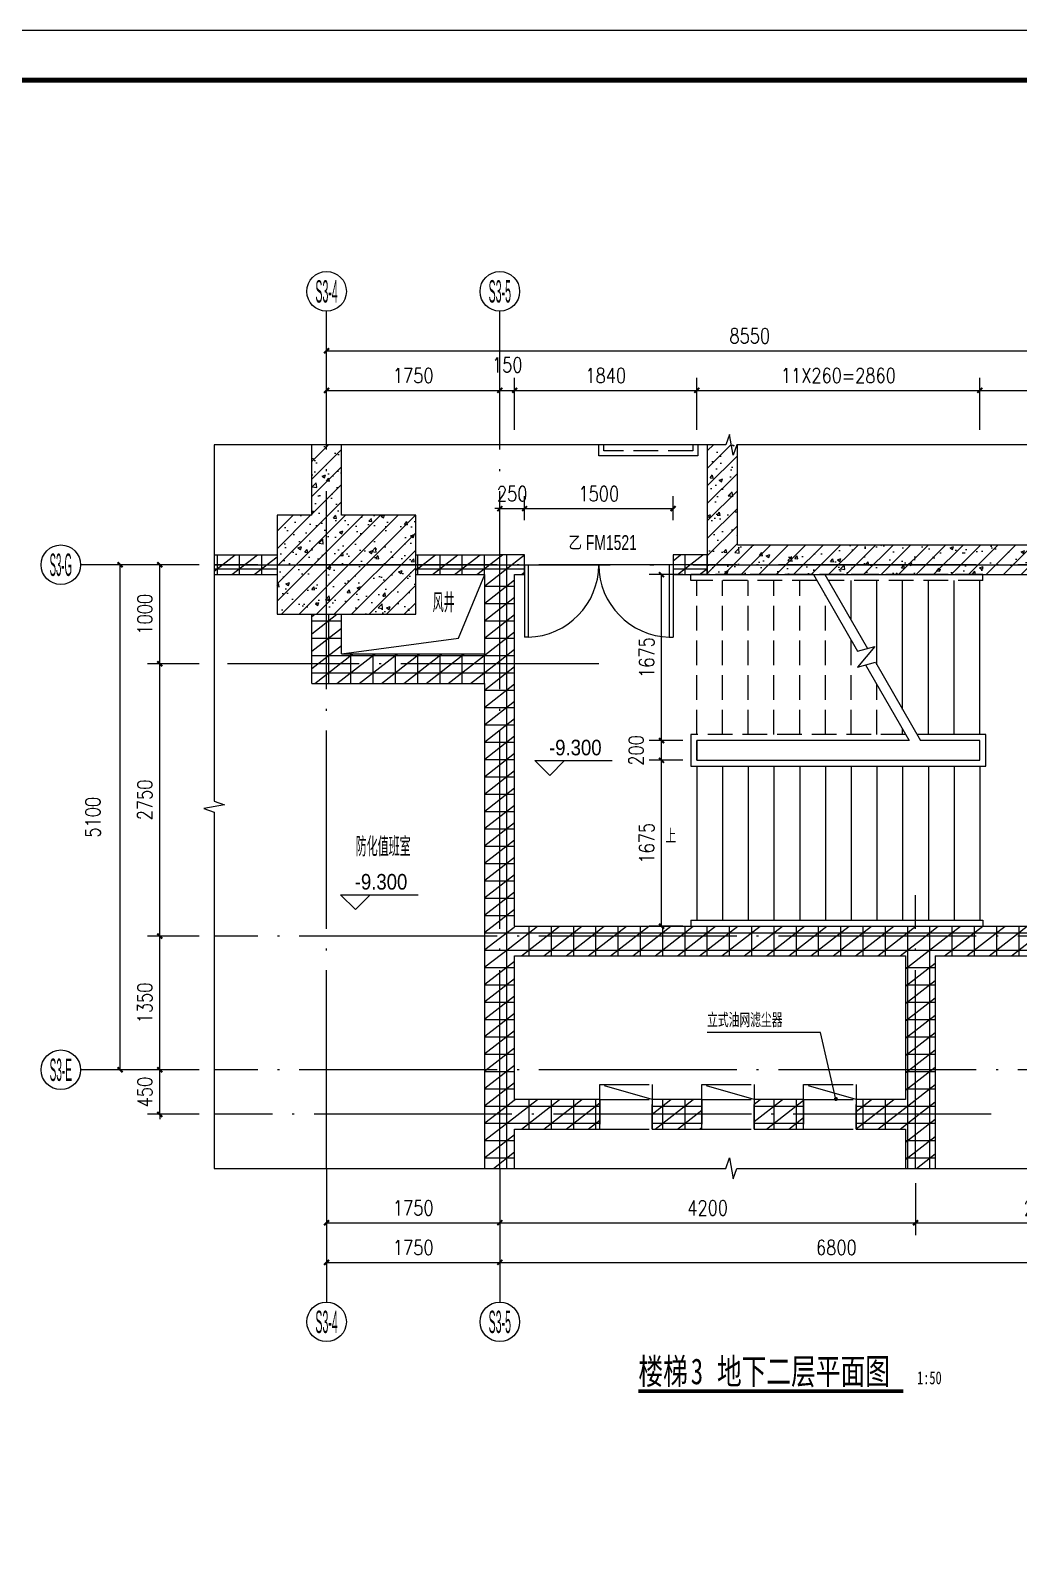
# Model space of a CAD drawing. Extents: x 718358 to 1668613, y -348838 to -159582.
# Drawn here: x 931613 to 941594, y -305044 to -289614 of the extents above; entities that cross this region are included whole.
import ezdxf
from ezdxf.enums import TextEntityAlignment as Align

# ---------------------------------------------------------------- set-up
doc = ezdxf.new("R2010")
doc.units = 0
doc.header["$LTSCALE"] = 1000
for name, pattern in [('DASH', [0.35, 0.25, -0.1]), ('DASHED', [0.75, 0.5, -0.25]), ('DOTE', [2.42, 2, -0.2, 0.02, -0.2])]:
    doc.linetypes.add(name, pattern=pattern)
for name, color, linetype in [('地下室排水', 44, 'Continuous'), ('地下室轴网', 147, 'DOTE'), ('建-图框', 4, 'Continuous'), ('建-墙体', 2, 'Continuous'), ('建-尺寸', 73, 'Continuous'), ('建-引出', 3, 'Continuous'), ('建-影线', 8, 'Continuous'), ('建-房间名', 7, 'Continuous'), ('建-柱子', 6, 'Continuous'), ('建-标高', 3, 'Continuous'), ('建-楼梯', 4, 'Continuous'), ('建-符号', 3, 'Continuous'), ('建-符号说明', 7, 'Continuous'), ('建-轴标', 3, 'Continuous'), ('建-轴网', 14, 'DOTE'), ('建-门窗', 4, 'Continuous'), ('建-门窗-编号', 7, 'Continuous')]:
    doc.layers.add(name, color=color, linetype=linetype)
doc.styles.add('_TCH_AXIS', font='gt宽度调整.shx', dxfattribs={"bigfont": 'gt国标汉字.shx'})
doc.styles.add('_TCH_DIM', font='gt单线西文.shx', dxfattribs={"width": 0.8, "bigfont": 'gt单线中文.shx'})
doc.styles.add('_TCH_WINDOW', font='gt单线西文.shx', dxfattribs={"height": 3.5, "bigfont": 'gt单线中文.shx'})
doc.styles.add('DIM_FONT', font='SIMPLEX.shx', dxfattribs={"width": 0.8, "bigfont": 'GBCBIG.shx'})
doc.styles.add('黑体字', font='simhei.ttf', dxfattribs={"width": 0.7})
doc.dimstyles.new('DIMN50', dxfattribs={"dimscale": 0.5, "dimtxt": 300, "dimasz": 100, "dimexe": 250, "dimexo": 300, "dimgap": 150, "dimtad": 1, "dimdec": 0, "dimzin": 0, "dimdsep": 46, "dimtxsty": 'DIM_FONT', "dimblk": 'ARCHTICK', "dimcen": 0.09, "dimdle": 1, "dimclrt": 7, "dimazin": 2, "dimtfac": 1, "dimtdec": 0, "dimtix": 1, "dimtmove": 2, "dimatfit": 3, "dimldrblk": 'ARCHTICK', "dimfxl": 1, "dimtolj": 1, "dimtzin": 0, "dimarcsym": 0})
pattern_1 = [(45, (0, 0), (-88.388348, 88.388348), []), (50, (0, 0), (358.63009, -31.37607), [37.5, -412.5]), (355, (0, 0), (-69.37567, 376.09607), [30, -330]), (100.4514, (29.9, -2.6), (289.25469, 344.71977), [31.8701, -350.57106]), (46.1842, (0, 100), (533.62052, -82.7595), [56.25, -618.75]), (96.6356, (44.47, 93.1), (467.33135, 487.05894), [47.80514, -525.8565]), (351.1842, (0, 100), (467.33097, 487.0593), [45, -495]), (21, (50, 75), (298.45353, -201.309445), [37.5, -412.5]), (326, (50, 75), (121.65767, 362.57502), [30, -330]), (71.4514, (74.87, 58.22), (420.11131, 161.26525), [31.8701, -350.57106]), (37.5, (0, 0), (6.079928, 166.446927), [0, -326, 0, -335, 0, -331.25]), (7.5, (0, 0), (131.53477, 197.205856), [0, -191, 0, -318.5, 0, -126.25]), (327.5, (-111.5, 0), (266.911218, -11.277436), [0, -125, 0, -390, 0, -517.5]), (317.5, (-161.5, 0), (291.593085, 50.05249), [0, -162.5, 0, -259, 0, -367.5])]
pattern_2 = [(0, (0, 0), (0, 175), []), (37.875, (200, 0), (-84.807639, 109.038328), []), (90, (200, 0), (-225, 1e-14), [])]

# ---------------------------------------------------------------- blocks, each defined once
blk = doc.blocks.new('_ArchTick')
at = {"color": 0, "linetype": 'ByBlock', "const_width": 0.4}
blk.add_lwpolyline([(-0.5, -0.5), (0.5, 0.5)], dxfattribs=at)
blk = doc.blocks.new('*D3614')
at = {"layer": 'Defpoints', "color": 0, "transparency": 16777216}
for p in [(934604, -301104), (936354, -301104), (936354, -302054)]:
    blk.add_point(p, dxfattribs=at)
at = {"layer": '建-尺寸', "color": 0, "lineweight": -2, "transparency": 16777216}
for p, q in [((934604, -301254), (934604, -302179)), ((936354, -301254), (936354, -302179)), ((934603, -302054), (936354, -302054))]:
    blk.add_line(p, q, dxfattribs=at)
at = {"layer": '建-尺寸', "color": 0, "lineweight": -2, "transparency": 16777216, "xscale": 50, "yscale": 50, "zscale": 50, "rotation": 180}
blk.add_blockref('_ArchTick', (934604, -302054), dxfattribs=at)
at = {"layer": '建-尺寸', "color": 0, "lineweight": -2, "transparency": 16777216, "xscale": 50, "yscale": 50, "zscale": 50}
blk.add_blockref('_ArchTick', (936354, -302054), dxfattribs=at)
at = {"layer": '建-尺寸', "color": 7, "transparency": 16777216, "insert": (935479, -301904), "char_height": 150, "attachment_point": 5, "style": 'DIM_FONT'}
blk.add_mtext('\\A1;1750', dxfattribs=at)
blk = doc.blocks.new('*D3615')
at = {"layer": 'Defpoints', "color": 0, "transparency": 16777216}
for p in [(936354, -301104), (943154, -301104), (943154, -302054)]:
    blk.add_point(p, dxfattribs=at)
at = {"layer": '建-尺寸', "color": 0, "lineweight": -2, "transparency": 16777216}
for p, q in [((936354, -301254), (936354, -302179)), ((943154, -301254), (943154, -302179)), ((936353, -302054), (943154, -302054))]:
    blk.add_line(p, q, dxfattribs=at)
at = {"layer": '建-尺寸', "color": 0, "lineweight": -2, "transparency": 16777216, "xscale": 50, "yscale": 50, "zscale": 50, "rotation": 180}
blk.add_blockref('_ArchTick', (936354, -302054), dxfattribs=at)
at = {"layer": '建-尺寸', "color": 0, "lineweight": -2, "transparency": 16777216, "xscale": 50, "yscale": 50, "zscale": 50}
blk.add_blockref('_ArchTick', (943154, -302054), dxfattribs=at)
at = {"layer": '建-尺寸', "color": 7, "transparency": 16777216, "insert": (939754, -301904), "char_height": 150, "attachment_point": 5, "style": 'DIM_FONT'}
blk.add_mtext('\\A1;6800', dxfattribs=at)
blk = doc.blocks.new('*D3616')
at = {"layer": 'Defpoints', "color": 0, "transparency": 16777216}
for p in [(934604, -301104), (936354, -301104), (936354, -301654)]:
    blk.add_point(p, dxfattribs=at)
at = {"layer": '建-尺寸', "color": 0, "lineweight": -2, "transparency": 16777216}
for p, q in [((934604, -301254), (934604, -301779)), ((936354, -301254), (936354, -301779)), ((934603, -301654), (936354, -301654))]:
    blk.add_line(p, q, dxfattribs=at)
at = {"layer": '建-尺寸', "color": 0, "lineweight": -2, "transparency": 16777216, "xscale": 50, "yscale": 50, "zscale": 50, "rotation": 180}
blk.add_blockref('_ArchTick', (934604, -301654), dxfattribs=at)
at = {"layer": '建-尺寸', "color": 0, "lineweight": -2, "transparency": 16777216, "xscale": 50, "yscale": 50, "zscale": 50}
blk.add_blockref('_ArchTick', (936354, -301654), dxfattribs=at)
at = {"layer": '建-尺寸', "color": 7, "transparency": 16777216, "insert": (935479, -301504), "char_height": 150, "attachment_point": 5, "style": 'DIM_FONT'}
blk.add_mtext('\\A1;1750', dxfattribs=at)
blk = doc.blocks.new('*D3617')
at = {"layer": 'Defpoints', "color": 0, "transparency": 16777216}
for p in [(936354, -301104), (940554, -301104), (940554, -301654)]:
    blk.add_point(p, dxfattribs=at)
at = {"layer": '建-尺寸', "color": 0, "lineweight": -2, "transparency": 16777216}
for p, q in [((936354, -301254), (936354, -301779)), ((940554, -301254), (940554, -301779)), ((936353, -301654), (940554, -301654))]:
    blk.add_line(p, q, dxfattribs=at)
at = {"layer": '建-尺寸', "color": 0, "lineweight": -2, "transparency": 16777216, "xscale": 50, "yscale": 50, "zscale": 50, "rotation": 180}
blk.add_blockref('_ArchTick', (936354, -301654), dxfattribs=at)
at = {"layer": '建-尺寸', "color": 0, "lineweight": -2, "transparency": 16777216, "xscale": 50, "yscale": 50, "zscale": 50}
blk.add_blockref('_ArchTick', (940554, -301654), dxfattribs=at)
at = {"layer": '建-尺寸', "color": 7, "transparency": 16777216, "insert": (938454, -301504), "char_height": 150, "attachment_point": 5, "style": 'DIM_FONT'}
blk.add_mtext('\\A1;4200', dxfattribs=at)
blk = doc.blocks.new('*D3618')
at = {"layer": 'Defpoints', "color": 0, "transparency": 16777216}
for p in [(940554, -301104), (943154, -301104), (943154, -301654)]:
    blk.add_point(p, dxfattribs=at)
at = {"layer": '建-尺寸', "color": 0, "lineweight": -2, "transparency": 16777216}
for p, q in [((940554, -301254), (940554, -301779)), ((943154, -301254), (943154, -301779)), ((940553, -301654), (943154, -301654))]:
    blk.add_line(p, q, dxfattribs=at)
at = {"layer": '建-尺寸', "color": 0, "lineweight": -2, "transparency": 16777216, "xscale": 50, "yscale": 50, "zscale": 50, "rotation": 180}
blk.add_blockref('_ArchTick', (940554, -301654), dxfattribs=at)
at = {"layer": '建-尺寸', "color": 0, "lineweight": -2, "transparency": 16777216, "xscale": 50, "yscale": 50, "zscale": 50}
blk.add_blockref('_ArchTick', (943154, -301654), dxfattribs=at)
at = {"layer": '建-尺寸', "color": 7, "transparency": 16777216, "insert": (941854, -301504), "char_height": 150, "attachment_point": 5, "style": 'DIM_FONT'}
blk.add_mtext('\\A1;2600', dxfattribs=at)
blk = doc.blocks.new('*D3619')
at = {"layer": 'Defpoints', "color": 0, "transparency": 16777216}
for p in [(932518, -295009), (933468, -295009), (933468, -300109)]:
    blk.add_point(p, dxfattribs=at)
at = {"layer": '建-尺寸', "color": 0, "lineweight": -2, "transparency": 16777216}
for p, q in [((933318, -295009), (932393, -295009)), ((932518, -300109), (932518, -295008)), ((933318, -300109), (932393, -300109))]:
    blk.add_line(p, q, dxfattribs=at)
at = {"layer": '建-尺寸', "color": 0, "lineweight": -2, "transparency": 16777216, "xscale": 50, "yscale": 50, "zscale": 50}
for p, rotation in [((932518, -295009), 90), ((932518, -300109), 270)]:
    blk.add_blockref('_ArchTick', p, dxfattribs=dict(at, rotation=rotation))
at = {"layer": '建-尺寸', "color": 7, "transparency": 16777216, "insert": (932243, -297559), "char_height": 150, "attachment_point": 5, "rotation": 90, "style": 'DIM_FONT'}
blk.add_mtext('\\A1;5100', dxfattribs=at)
blk = doc.blocks.new('*D3620')
at = {"layer": 'Defpoints', "color": 0, "transparency": 16777216}
for p in [(932918, -295009), (933468, -295009), (933468, -296009)]:
    blk.add_point(p, dxfattribs=at)
at = {"layer": '建-尺寸', "color": 0, "lineweight": -2, "transparency": 16777216}
for p, q in [((933318, -295009), (932793, -295009)), ((932918, -296009), (932918, -295008)), ((933318, -296009), (932793, -296009))]:
    blk.add_line(p, q, dxfattribs=at)
at = {"layer": '建-尺寸', "color": 0, "lineweight": -2, "transparency": 16777216, "xscale": 50, "yscale": 50, "zscale": 50}
for p, rotation in [((932918, -295009), 90), ((932918, -296009), 270)]:
    blk.add_blockref('_ArchTick', p, dxfattribs=dict(at, rotation=rotation))
at = {"layer": '建-尺寸', "color": 7, "transparency": 16777216, "insert": (932768, -295509), "char_height": 150, "attachment_point": 5, "rotation": 90, "style": 'DIM_FONT'}
blk.add_mtext('\\A1;1000', dxfattribs=at)
blk = doc.blocks.new('*D3621')
at = {"layer": 'Defpoints', "color": 0, "transparency": 16777216}
for p in [(932918, -296009), (933468, -296009), (933468, -298759)]:
    blk.add_point(p, dxfattribs=at)
at = {"layer": '建-尺寸', "color": 0, "lineweight": -2, "transparency": 16777216}
for p, q in [((933318, -296009), (932793, -296009)), ((932918, -298759), (932918, -296008)), ((933318, -298759), (932793, -298759))]:
    blk.add_line(p, q, dxfattribs=at)
at = {"layer": '建-尺寸', "color": 0, "lineweight": -2, "transparency": 16777216, "xscale": 50, "yscale": 50, "zscale": 50}
for p, rotation in [((932918, -296009), 90), ((932918, -298759), 270)]:
    blk.add_blockref('_ArchTick', p, dxfattribs=dict(at, rotation=rotation))
at = {"layer": '建-尺寸', "color": 7, "transparency": 16777216, "insert": (932768, -297384), "char_height": 150, "attachment_point": 5, "rotation": 90, "style": 'DIM_FONT'}
blk.add_mtext('\\A1;2750', dxfattribs=at)
blk = doc.blocks.new('*D3622')
at = {"layer": 'Defpoints', "color": 0, "transparency": 16777216}
for p in [(932918, -298759), (933468, -298759), (933468, -300109)]:
    blk.add_point(p, dxfattribs=at)
at = {"layer": '建-尺寸', "color": 0, "lineweight": -2, "transparency": 16777216}
for p, q in [((933318, -298759), (932793, -298759)), ((932918, -300109), (932918, -298758)), ((933318, -300109), (932793, -300109))]:
    blk.add_line(p, q, dxfattribs=at)
at = {"layer": '建-尺寸', "color": 0, "lineweight": -2, "transparency": 16777216, "xscale": 50, "yscale": 50, "zscale": 50}
for p, rotation in [((932918, -298759), 90), ((932918, -300109), 270)]:
    blk.add_blockref('_ArchTick', p, dxfattribs=dict(at, rotation=rotation))
at = {"layer": '建-尺寸', "color": 7, "transparency": 16777216, "insert": (932768, -299434), "char_height": 150, "attachment_point": 5, "rotation": 90, "style": 'DIM_FONT'}
blk.add_mtext('\\A1;1350', dxfattribs=at)
blk = doc.blocks.new('*D3623')
at = {"layer": 'Defpoints', "color": 0, "transparency": 16777216}
for p in [(932918, -300109), (933468, -300109), (933468, -300559)]:
    blk.add_point(p, dxfattribs=at)
at = {"layer": '建-尺寸', "color": 0, "lineweight": -2, "transparency": 16777216}
for p, q in [((932918, -300109), (932918, -300059)), ((933318, -300109), (932793, -300109)), ((932918, -300559), (932918, -300109)), ((933318, -300559), (932793, -300559)), ((932918, -300559), (932918, -300609))]:
    blk.add_line(p, q, dxfattribs=at)
at = {"layer": '建-尺寸', "color": 0, "lineweight": -2, "transparency": 16777216, "xscale": 50, "yscale": 50, "zscale": 50}
for p, rotation in [((932918, -300109), 270), ((932918, -300559), 90)]:
    blk.add_blockref('_ArchTick', p, dxfattribs=dict(at, rotation=rotation))
at = {"layer": '建-尺寸', "color": 7, "transparency": 16777216, "insert": (932768, -300334), "char_height": 150, "attachment_point": 5, "rotation": 90, "style": 'DIM_FONT'}
blk.add_mtext('\\A1;450', dxfattribs=at)
blk = doc.blocks.new('*D3624')
at = {"layer": 'Defpoints', "color": 0, "transparency": 16777216}
for p in [(943154, -292848), (934604, -293798), (943154, -293798)]:
    blk.add_point(p, dxfattribs=at)
at = {"layer": '建-尺寸', "color": 0, "lineweight": -2, "transparency": 16777216}
for p, q in [((934603, -292848), (943154, -292848)), ((934604, -293648), (934604, -292723)), ((943154, -293648), (943154, -292723))]:
    blk.add_line(p, q, dxfattribs=at)
at = {"layer": '建-尺寸', "color": 0, "lineweight": -2, "transparency": 16777216, "xscale": 50, "yscale": 50, "zscale": 50, "rotation": 180}
blk.add_blockref('_ArchTick', (934604, -292848), dxfattribs=at)
at = {"layer": '建-尺寸', "color": 0, "lineweight": -2, "transparency": 16777216, "xscale": 50, "yscale": 50, "zscale": 50}
blk.add_blockref('_ArchTick', (943154, -292848), dxfattribs=at)
at = {"layer": '建-尺寸', "color": 7, "transparency": 16777216, "insert": (938879, -292698), "char_height": 150, "attachment_point": 5, "style": 'DIM_FONT'}
blk.add_mtext('\\A1;8550', dxfattribs=at)
blk = doc.blocks.new('*D3625')
at = {"layer": 'Defpoints', "color": 0, "transparency": 16777216}
for p in [(936354, -293248), (934604, -293798), (936354, -293798)]:
    blk.add_point(p, dxfattribs=at)
at = {"layer": '建-尺寸', "color": 0, "lineweight": -2, "transparency": 16777216}
for p, q in [((934604, -293648), (934604, -293123)), ((936354, -293648), (936354, -293123)), ((934603, -293248), (936354, -293248))]:
    blk.add_line(p, q, dxfattribs=at)
at = {"layer": '建-尺寸', "color": 0, "lineweight": -2, "transparency": 16777216, "xscale": 50, "yscale": 50, "zscale": 50, "rotation": 180}
blk.add_blockref('_ArchTick', (934604, -293248), dxfattribs=at)
at = {"layer": '建-尺寸', "color": 0, "lineweight": -2, "transparency": 16777216, "xscale": 50, "yscale": 50, "zscale": 50}
blk.add_blockref('_ArchTick', (936354, -293248), dxfattribs=at)
at = {"layer": '建-尺寸', "color": 7, "transparency": 16777216, "insert": (935479, -293098), "char_height": 150, "attachment_point": 5, "style": 'DIM_FONT'}
blk.add_mtext('\\A1;1750', dxfattribs=at)
blk = doc.blocks.new('*D3626')
at = {"layer": 'Defpoints', "color": 0, "transparency": 16777216}
for p in [(936504, -293248), (936354, -293798), (936504, -293798)]:
    blk.add_point(p, dxfattribs=at)
at = {"layer": '建-尺寸', "color": 0, "lineweight": -2, "transparency": 16777216}
for p, q in [((936354, -293648), (936354, -293123)), ((936504, -293648), (936504, -293123)), ((936353, -293248), (936504, -293248))]:
    blk.add_line(p, q, dxfattribs=at)
at = {"layer": '建-尺寸', "color": 0, "lineweight": -2, "transparency": 16777216, "xscale": 50, "yscale": 50, "zscale": 50, "rotation": 180}
blk.add_blockref('_ArchTick', (936354, -293248), dxfattribs=at)
at = {"layer": '建-尺寸', "color": 0, "lineweight": -2, "transparency": 16777216, "xscale": 50, "yscale": 50, "zscale": 50}
blk.add_blockref('_ArchTick', (936504, -293248), dxfattribs=at)
at = {"layer": '建-尺寸', "color": 7, "transparency": 16777216, "insert": (936429, -292991), "char_height": 150, "attachment_point": 5, "style": 'DIM_FONT'}
blk.add_mtext('\\A1;150', dxfattribs=at)
blk = doc.blocks.new('*D3627')
at = {"layer": 'Defpoints', "color": 0, "transparency": 16777216}
for p in [(938344, -293248), (936504, -293798), (938344, -293798)]:
    blk.add_point(p, dxfattribs=at)
at = {"layer": '建-尺寸', "color": 0, "lineweight": -2, "transparency": 16777216}
for p, q in [((936504, -293648), (936504, -293123)), ((938344, -293648), (938344, -293123)), ((936503, -293248), (938344, -293248))]:
    blk.add_line(p, q, dxfattribs=at)
at = {"layer": '建-尺寸', "color": 0, "lineweight": -2, "transparency": 16777216, "xscale": 50, "yscale": 50, "zscale": 50, "rotation": 180}
blk.add_blockref('_ArchTick', (936504, -293248), dxfattribs=at)
at = {"layer": '建-尺寸', "color": 0, "lineweight": -2, "transparency": 16777216, "xscale": 50, "yscale": 50, "zscale": 50}
blk.add_blockref('_ArchTick', (938344, -293248), dxfattribs=at)
at = {"layer": '建-尺寸', "color": 7, "transparency": 16777216, "insert": (937424, -293098), "char_height": 150, "attachment_point": 5, "style": 'DIM_FONT'}
blk.add_mtext('\\A1;1840', dxfattribs=at)
blk = doc.blocks.new('*D3628')
at = {"layer": 'Defpoints', "color": 0, "transparency": 16777216}
for p in [(941204, -293248), (938344, -293798), (941204, -293798)]:
    blk.add_point(p, dxfattribs=at)
at = {"layer": '建-尺寸', "color": 0, "lineweight": -2, "transparency": 16777216}
for p, q in [((938344, -293648), (938344, -293123)), ((941204, -293648), (941204, -293123)), ((938343, -293248), (941204, -293248))]:
    blk.add_line(p, q, dxfattribs=at)
at = {"layer": '建-尺寸', "color": 0, "lineweight": -2, "transparency": 16777216, "xscale": 50, "yscale": 50, "zscale": 50, "rotation": 180}
blk.add_blockref('_ArchTick', (938344, -293248), dxfattribs=at)
at = {"layer": '建-尺寸', "color": 0, "lineweight": -2, "transparency": 16777216, "xscale": 50, "yscale": 50, "zscale": 50}
blk.add_blockref('_ArchTick', (941204, -293248), dxfattribs=at)
at = {"layer": '建-尺寸', "color": 7, "transparency": 16777216, "insert": (939774, -293098), "char_height": 150, "attachment_point": 5, "style": 'DIM_FONT'}
blk.add_mtext('\\A1;11X260=2860', dxfattribs=at)
blk = doc.blocks.new('*D3629')
at = {"layer": 'Defpoints', "color": 0, "transparency": 16777216}
for p in [(942904, -293248), (941204, -293798), (942904, -293798)]:
    blk.add_point(p, dxfattribs=at)
at = {"layer": '建-尺寸', "color": 0, "lineweight": -2, "transparency": 16777216}
for p, q in [((941204, -293648), (941204, -293123)), ((942904, -293648), (942904, -293123)), ((941203, -293248), (942904, -293248))]:
    blk.add_line(p, q, dxfattribs=at)
at = {"layer": '建-尺寸', "color": 0, "lineweight": -2, "transparency": 16777216, "xscale": 50, "yscale": 50, "zscale": 50, "rotation": 180}
blk.add_blockref('_ArchTick', (941204, -293248), dxfattribs=at)
at = {"layer": '建-尺寸', "color": 0, "lineweight": -2, "transparency": 16777216, "xscale": 50, "yscale": 50, "zscale": 50}
blk.add_blockref('_ArchTick', (942904, -293248), dxfattribs=at)
at = {"layer": '建-尺寸', "color": 7, "transparency": 16777216, "insert": (942054, -293098), "char_height": 150, "attachment_point": 5, "style": 'DIM_FONT'}
blk.add_mtext('\\A1;1700', dxfattribs=at)
blk = doc.blocks.new('*D3631')
at = {"layer": 'Defpoints', "color": 0, "transparency": 16777216}
for p in [(936604, -294442), (936354, -294709), (936604, -294709)]:
    blk.add_point(p, dxfattribs=at)
at = {"layer": '建-尺寸', "color": 0, "lineweight": -2, "transparency": 16777216}
for p, q in [((936354, -294559), (936354, -294317)), ((936604, -294559), (936604, -294317)), ((936354, -294442), (936304, -294442)), ((936354, -294442), (936604, -294442)), ((936604, -294442), (936654, -294442))]:
    blk.add_line(p, q, dxfattribs=at)
at = {"layer": '建-尺寸', "color": 0, "lineweight": -2, "transparency": 16777216, "xscale": 50, "yscale": 50, "zscale": 50}
for p, rotation in [((936354, -294442), 0.0003904506998519963), ((936604, -294442), 180.0003904506998)]:
    blk.add_blockref('_ArchTick', p, dxfattribs=dict(at, rotation=rotation))
at = {"layer": '建-尺寸', "color": 7, "transparency": 16777216, "insert": (936479, -294292), "char_height": 150, "attachment_point": 5, "rotation": 0.0004, "style": 'DIM_FONT'}
blk.add_mtext('\\A1;250', dxfattribs=at)
blk = doc.blocks.new('*D3632')
at = {"layer": 'Defpoints', "color": 0, "transparency": 16777216}
for p in [(938104, -294442), (936604, -294709), (938104, -294709)]:
    blk.add_point(p, dxfattribs=at)
at = {"layer": '建-尺寸', "color": 0, "lineweight": -2, "transparency": 16777216}
for p, q in [((936604, -294559), (936604, -294317)), ((938104, -294559), (938104, -294317)), ((936603, -294442), (938104, -294442))]:
    blk.add_line(p, q, dxfattribs=at)
at = {"layer": '建-尺寸', "color": 0, "lineweight": -2, "transparency": 16777216, "xscale": 50, "yscale": 50, "zscale": 50}
for p, rotation in [((936604, -294442), 180.0003904506993), ((938104, -294442), 0.00039045069924431)]:
    blk.add_blockref('_ArchTick', p, dxfattribs=dict(at, rotation=rotation))
at = {"layer": '建-尺寸', "color": 7, "transparency": 16777216, "insert": (937354, -294292), "char_height": 150, "attachment_point": 5, "rotation": 0.0004, "style": 'DIM_FONT'}
blk.add_mtext('\\A1;1500', dxfattribs=at)
blk = doc.blocks.new('*D3633')
at = {"layer": 'Defpoints', "color": 0, "transparency": 16777216}
for p in [(937988, -296984), (938354, -296984), (938354, -298659)]:
    blk.add_point(p, dxfattribs=at)
at = {"layer": '建-尺寸', "color": 0, "lineweight": -2, "transparency": 16777216}
for p, q in [((938204, -296984), (937863, -296984)), ((937988, -298659), (937988, -296983)), ((938204, -298659), (937863, -298659))]:
    blk.add_line(p, q, dxfattribs=at)
at = {"layer": '建-尺寸', "color": 0, "lineweight": -2, "transparency": 16777216, "xscale": 50, "yscale": 50, "zscale": 50}
for p, rotation in [((937988, -296984), 90), ((937988, -298659), 270)]:
    blk.add_blockref('_ArchTick', p, dxfattribs=dict(at, rotation=rotation))
at = {"layer": '建-尺寸', "color": 7, "transparency": 16777216, "insert": (937838, -297821), "char_height": 150, "attachment_point": 5, "rotation": 90, "style": 'DIM_FONT'}
blk.add_mtext('\\A1;1675', dxfattribs=at)
blk = doc.blocks.new('*D3634')
at = {"layer": 'Defpoints', "color": 0, "transparency": 16777216}
for p in [(937988, -296784), (938354, -296784), (938354, -296984)]:
    blk.add_point(p, dxfattribs=at)
at = {"layer": '建-尺寸', "color": 0, "lineweight": -2, "transparency": 16777216}
for p, q in [((938204, -296784), (937863, -296784)), ((937988, -296984), (937988, -296783)), ((938204, -296984), (937863, -296984))]:
    blk.add_line(p, q, dxfattribs=at)
at = {"layer": '建-尺寸', "color": 0, "lineweight": -2, "transparency": 16777216, "xscale": 50, "yscale": 50, "zscale": 50}
for p, rotation in [((937988, -296784), 90), ((937988, -296984), 270)]:
    blk.add_blockref('_ArchTick', p, dxfattribs=dict(at, rotation=rotation))
at = {"layer": '建-尺寸', "color": 7, "transparency": 16777216, "insert": (937731, -296884), "char_height": 150, "attachment_point": 5, "rotation": 90, "style": 'DIM_FONT'}
blk.add_mtext('\\A1;200', dxfattribs=at)
blk = doc.blocks.new('*D3635')
at = {"layer": 'Defpoints', "color": 0, "transparency": 16777216}
for p in [(937988, -295109), (938354, -295109), (938354, -296784)]:
    blk.add_point(p, dxfattribs=at)
at = {"layer": '建-尺寸', "color": 0, "lineweight": -2, "transparency": 16777216}
for p, q in [((938204, -295109), (937863, -295109)), ((937988, -296784), (937988, -295108)), ((938204, -296784), (937863, -296784))]:
    blk.add_line(p, q, dxfattribs=at)
at = {"layer": '建-尺寸', "color": 0, "lineweight": -2, "transparency": 16777216, "xscale": 50, "yscale": 50, "zscale": 50}
for p, rotation in [((937988, -295109), 90), ((937988, -296784), 270)]:
    blk.add_blockref('_ArchTick', p, dxfattribs=dict(at, rotation=rotation))
at = {"layer": '建-尺寸', "color": 7, "transparency": 16777216, "insert": (937838, -295946), "char_height": 150, "attachment_point": 5, "rotation": 90, "style": 'DIM_FONT'}
blk.add_mtext('\\A1;1675', dxfattribs=at)

msp = doc.modelspace()

# ---------------------------------------------------------------- hatches: boundary and pattern name
at = {"layer": '建-影线'}
h = msp.add_hatch(dxfattribs=at)
h.set_pattern_fill('钢筋混凝土', color=256, scale=50, style=0)
h.set_pattern_definition(pattern_1)
h.paths.add_polyline_path([(934453.8, -294508.9), (934753.8, -294508.9), (934753.8, -293798.1), (934453.8, -293798.1)])
h = msp.add_hatch(dxfattribs=at)
h.set_pattern_fill('钢筋混凝土', color=256, scale=50, style=0)
h.set_pattern_definition(pattern_1)
h.paths.add_polyline_path([(938453.8, -293798.1), (938453.8, -295108.9), (938753.8, -294808.9), (938753.8, -293798.1)])
h = msp.add_hatch(dxfattribs=at)
h.set_pattern_fill('钢筋混凝土', color=256, scale=50, style=0)
h.set_pattern_definition(pattern_1)
h.paths.add_polyline_path([(934103.8, -295508.9), (935503.8, -295508.9), (935503.8, -294508.9), (934103.8, -294508.9)])
h = msp.add_hatch(dxfattribs=at)
h.set_pattern_fill('钢筋混凝土', color=256, scale=50, style=0)
h.set_pattern_definition(pattern_1)
h.paths.add_polyline_path([(942853.8, -295108.9), (942853.8, -294808.9), (938753.8, -294808.9), (938453.8, -295108.9)])
h = msp.add_hatch(dxfattribs=at)
h.set_pattern_fill('空心砖', color=256, scale=50, style=0)
h.set_pattern_definition(pattern_2)
h.paths.add_polyline_path([(933468.5, -295108.9), (934103.8, -295108.9), (934103.8, -294908.9), (933468.5, -294908.9)])
h = msp.add_hatch(dxfattribs=at)
h.set_pattern_fill('空心砖', color=256, scale=50, style=0)
h.set_pattern_definition(pattern_2)
h.paths.add_polyline_path([(935503.8, -294908.9), (935503.8, -295108.9), (936203.8, -295108.9), (936353.8, -295042.2), (936353.8, -294908.9)])
h = msp.add_hatch(dxfattribs=at)
h.set_pattern_fill('空心砖', color=256, scale=50, style=0)
h.set_pattern_definition(pattern_2)
h.paths.add_polyline_path([(936503.8, -295108.9), (936603.8, -295108.9), (936603.8, -294908.9), (936353.8, -294908.9), (936353.8, -295042.2)])
h = msp.add_hatch(dxfattribs=at)
h.set_pattern_fill('空心砖', color=256, scale=50, style=0)
h.set_pattern_definition(pattern_2)
h.paths.add_polyline_path([(938453.8, -294908.9), (938103.8, -294908.9), (938103.8, -295108.9), (938453.8, -295108.9)])
h = msp.add_hatch(dxfattribs=at)
h.set_pattern_fill('空心砖', color=256, scale=50, style=0)
h.set_pattern_definition(pattern_2)
h.paths.add_polyline_path([(936303.8, -296042.2), (936503.8, -296008.9), (936503.8, -295108.9), (936353.8, -295042.2), (936203.8, -295108.9), (936203.8, -295908.9)])
h = msp.add_hatch(dxfattribs=at)
h.set_pattern_fill('空心砖', color=256, scale=50, style=0)
h.set_pattern_definition(pattern_2)
h.paths.add_polyline_path([(934753.8, -295508.9), (934453.8, -295508.9), (934453.8, -296208.9), (934753.8, -295908.9)])
h = msp.add_hatch(dxfattribs=at)
h.set_pattern_fill('空心砖', color=256, scale=50, style=0)
h.set_pattern_definition(pattern_2)
h.paths.add_polyline_path([(934753.8, -295908.9), (934453.8, -296208.9), (936203.8, -296208.9), (936303.8, -296042.2), (936203.8, -295908.9)])
h = msp.add_hatch(dxfattribs=at)
h.set_pattern_fill('空心砖', color=256, scale=50, style=0)
h.set_pattern_definition(pattern_2)
h.paths.add_polyline_path([(936403.8, -298792.2), (936503.8, -298658.9), (936503.8, -296008.9), (936303.8, -296042.2), (936203.8, -296208.9), (936203.8, -298758.9)])
h = msp.add_hatch(dxfattribs=at)
h.set_pattern_fill('空心砖', color=256, scale=50, style=0)
h.set_pattern_definition(pattern_2)
h.paths.add_polyline_path([(936403.8, -298792.2), (936503.8, -298958.9), (940453.8, -298958.9), (940603.8, -298858.9), (940603.8, -298658.9), (936503.8, -298658.9)])
h = msp.add_hatch(dxfattribs=at)
h.set_pattern_fill('空心砖', color=256, scale=50, style=0)
h.set_pattern_definition(pattern_2)
h.paths.add_polyline_path([(940603.8, -298858.9), (940753.8, -298958.9), (942703.8, -298958.9), (942820.4, -298858.9), (942853.8, -298658.9), (940603.8, -298658.9)])
h = msp.add_hatch(dxfattribs=at)
h.set_pattern_fill('空心砖', color=256, scale=50, style=0)
h.set_pattern_definition(pattern_2)
h.paths.add_polyline_path([(936403.8, -300558.9), (936503.8, -300408.9), (936503.8, -298958.9), (936403.8, -298792.2), (936203.8, -298758.9), (936203.8, -300558.9)])
h = msp.add_hatch(dxfattribs=at)
h.set_pattern_fill('空心砖', color=256, scale=50, style=0)
h.set_pattern_definition(pattern_2)
h.paths.add_polyline_path([(940603.8, -298858.9), (940453.8, -298958.9), (940453.8, -300408.9), (940553.8, -300558.9), (940753.8, -300558.9), (940753.8, -298958.9)])
h = msp.add_hatch(dxfattribs=at)
h.set_pattern_fill('空心砖', color=256, scale=50, style=0)
h.set_pattern_definition(pattern_2)
h.paths.add_polyline_path([(936503.8, -300708.9), (937363.8, -300708.9), (937363.8, -300408.9), (936503.8, -300408.9), (936403.8, -300558.9)])
h = msp.add_hatch(dxfattribs=at)
h.set_pattern_fill('空心砖', color=256, scale=50, style=0)
h.set_pattern_definition(pattern_2)
h.paths.add_polyline_path([(937893.8, -300708.9), (938393.8, -300708.9), (938393.8, -300408.9), (937893.8, -300408.9)])
h = msp.add_hatch(dxfattribs=at)
h.set_pattern_fill('空心砖', color=256, scale=50, style=0)
h.set_pattern_definition(pattern_2)
h.paths.add_polyline_path([(938923.8, -300708.9), (939423.8, -300708.9), (939423.8, -300408.9), (938923.8, -300408.9)])
h = msp.add_hatch(dxfattribs=at)
h.set_pattern_fill('空心砖', color=256, scale=50, style=0)
h.set_pattern_definition(pattern_2)
h.paths.add_polyline_path([(940453.8, -300408.9), (939953.8, -300408.9), (939953.8, -300708.9), (940453.8, -300708.9), (940553.8, -300558.9)])
h = msp.add_hatch(dxfattribs=at)
h.set_pattern_fill('空心砖', color=256, scale=50, style=0)
h.set_pattern_definition(pattern_2)
h.paths.add_polyline_path([(936503.8, -301104.4), (936503.8, -300708.9), (936403.8, -300558.9), (936203.8, -300558.9), (936203.8, -301104.4)])
h = msp.add_hatch(dxfattribs=at)
h.set_pattern_fill('空心砖', color=256, scale=50, style=0)
h.set_pattern_definition(pattern_2)
h.paths.add_polyline_path([(940753.8, -301104.4), (940753.8, -300558.9), (940553.8, -300558.9), (940453.8, -300708.9), (940453.8, -301104.4)])

# ---------------------------------------------------------------- linework, layer by layer
at = {"layer": '地下室排水'}
msp.add_lwpolyline([(938353.8, -293798.1), (938353.8, -293908.9), (937353.8, -293908.9), (937353.8, -293798.1)], dxfattribs=at)
at = {"layer": '地下室排水', "linetype": 'DASH'}
msp.add_lwpolyline([(938303.8, -293798.1), (938303.8, -293858.9), (937403.8, -293858.9), (937403.8, -293798.1)], dxfattribs=at)
at = {"layer": '地下室轴网', "ltscale": 2}
msp.add_lwpolyline([(933468.5, -295008.9), (943588.1, -295008.9)], dxfattribs=at)
at = {"layer": '建-图框'}
msp.add_lwpolyline([(918326.8, -319314.4), (970876.8, -319314.4), (970876.8, -289614.4), (918326.8, -289614.4)], close=True, dxfattribs=at)
at = {"layer": '建-图框', "const_width": 50}
msp.add_lwpolyline([(919576.8, -318814.4), (970376.8, -318814.4), (970376.8, -290114.4), (919576.8, -290114.4)], close=True, dxfattribs=at)
at = {"layer": '建-墙体'}
for p, q in [((934453.8, -294508.9), (934453.8, -293798.1)), ((934753.8, -294508.9), (934753.8, -293798.1)), ((938453.8, -295108.9), (938453.8, -293798.1)), ((938753.8, -294808.9), (938753.8, -293798.1)), ((938753.8, -294808.9), (942853.8, -294808.9)), ((933468.5, -294908.9), (934103.8, -294908.9)), ((935503.8, -294908.9), (936353.8, -294908.9)), ((936603.8, -294908.9), (936353.8, -294908.9)), ((936603.8, -295108.9), (936603.8, -294908.9)), ((938453.8, -294908.9), (938103.8, -294908.9)), ((938103.8, -294908.9), (938103.8, -295108.9)), ((933468.5, -295108.9), (934103.8, -295108.9)), ((935503.8, -295108.9), (936203.8, -295108.9)), ((936203.8, -295908.9), (936203.8, -295108.9)), ((936503.8, -295108.9), (936603.8, -295108.9)), ((936503.8, -296008.9), (936503.8, -295108.9)), ((938103.8, -295108.9), (938453.8, -295108.9)), ((938453.8, -295108.9), (942853.8, -295108.9)), ((934453.8, -296208.9), (934453.8, -295508.9)), ((934753.8, -295908.9), (934753.8, -295508.9)), ((934753.8, -295908.9), (936203.8, -295908.9)), ((936503.8, -298658.9), (936503.8, -296008.9)), ((934453.8, -296208.9), (936203.8, -296208.9)), ((936203.8, -298758.9), (936203.8, -296208.9)), ((936503.8, -298658.9), (940603.8, -298658.9)), ((940603.8, -298658.9), (942853.8, -298658.9)), ((936203.8, -300558.9), (936203.8, -298758.9)), ((936503.8, -298958.9), (940453.8, -298958.9)), ((936503.8, -300408.9), (936503.8, -298958.9)), ((940453.8, -298958.9), (940453.8, -300408.9)), ((940753.8, -298958.9), (942703.8, -298958.9)), ((940753.8, -298958.9), (940753.8, -300558.9)), ((937363.8, -300408.9), (936503.8, -300408.9)), ((937363.8, -300708.9), (937363.8, -300408.9)), ((938393.8, -300408.9), (937893.8, -300408.9)), ((937893.8, -300408.9), (937893.8, -300708.9)), ((938393.8, -300708.9), (938393.8, -300408.9)), ((939423.8, -300408.9), (938923.8, -300408.9)), ((938923.8, -300408.9), (938923.8, -300708.9)), ((939423.8, -300708.9), (939423.8, -300408.9)), ((940453.8, -300408.9), (939953.8, -300408.9)), ((939953.8, -300408.9), (939953.8, -300708.9)), ((936203.8, -301104.4), (936203.8, -300558.9)), ((940753.8, -300558.9), (940753.8, -301104.4)), ((936503.8, -301104.4), (936503.8, -300708.9)), ((936503.8, -300708.9), (937363.8, -300708.9)), ((937893.8, -300708.9), (938393.8, -300708.9)), ((938923.8, -300708.9), (939423.8, -300708.9)), ((939953.8, -300708.9), (940453.8, -300708.9)), ((940453.8, -300708.9), (940453.8, -301104.4))]:
    msp.add_line(p, q, dxfattribs=at)
at = {"layer": '建-引出'}
for p, q in [((939594.9, -299732.2), (938448, -299732.2)), ((939749.7, -300404.3), (939594.9, -299732.2))]:
    msp.add_line(p, q, dxfattribs=at)
at = {"layer": '建-引出', "const_width": 20}
msp.add_lwpolyline([(939751.9, -300414.1, 1), (939747.4, -300394.6, 1)], format="xyb", close=True, dxfattribs=at)
at = {"layer": '建-影线'}
msp.add_lwpolyline([(934753.8, -295908.9), (935936.7, -295751.2), (936203.8, -295108.9)], dxfattribs=at)
at = {"layer": '建-柱子'}
for p, q in [((934453.8, -294508.9), (934103.8, -294508.9)), ((934103.8, -294508.9), (934103.8, -295508.9)), ((935503.8, -294508.9), (934753.8, -294508.9)), ((935503.8, -295508.9), (935503.8, -294508.9)), ((934103.8, -295508.9), (935503.8, -295508.9))]:
    msp.add_line(p, q, dxfattribs=at)
at = {"layer": '建-标高'}
for p, q in [((936857.8, -297136), (936707.8, -296986)), ((936707.8, -296986), (937490.3, -296986)), ((936857.8, -297136), (937007.8, -296986)), ((934895, -298491.8), (934745, -298341.8)), ((934745, -298341.8), (935527.5, -298341.8)), ((934895, -298491.8), (935045, -298341.8))]:
    msp.add_line(p, q, dxfattribs=at)
at = {"layer": '建-楼梯', "linetype": 'DASH'}
for p, q in [((941233.8, -295108.9), (938283.8, -295108.9)), ((938283.8, -295168.9), (938283.8, -295108.9)), ((939522.5, -295108.9), (938343.8, -295108.9)), ((941203.8, -295108.9), (939638, -295108.9)), ((941233.8, -295168.9), (941233.8, -295108.9)), ((939557.1, -295168.9), (938283.8, -295168.9)), ((938343.8, -296723.9), (938343.8, -295168.9)), ((938603.8, -296723.9), (938603.8, -295168.9)), ((938863.8, -296723.9), (938863.8, -295168.9)), ((939123.8, -296723.9), (939123.8, -295168.9)), ((939383.8, -296723.9), (939383.8, -295168.9)), ((939643.8, -296723.9), (939643.8, -295318.9)), ((941233.8, -295168.9), (939672.6, -295168.9)), ((939903.8, -296723.9), (939903.8, -295769.2)), ((940163.8, -296723.9), (940163.8, -296219.6)), ((940423.8, -296723.9), (940423.8, -296669.9)), ((940454.9, -296723.9), (938283.8, -296723.9)), ((940489.6, -296783.9), (938343.8, -296783.9)), ((941233.8, -298598.9), (941233.8, -298658.9))]:
    msp.add_line(p, q, dxfattribs=at)
at = {"layer": '建-楼梯'}
for p, q in [((939522.5, -295108.9), (939968.8, -295882)), ((939638, -295108.9), (940068.8, -295855.2)), ((939903.8, -295569.2), (939903.8, -295168.9)), ((940163.8, -296019.6), (940163.8, -295168.9)), ((940423.8, -296469.9), (940423.8, -295168.9)), ((940683.8, -296723.9), (940683.8, -295168.9)), ((940943.8, -296723.9), (940943.8, -295168.9)), ((941203.8, -296723.9), (941203.8, -295168.9)), ((940141.2, -295835.8), (939968.3, -296041.8)), ((939968.8, -295882), (940141.2, -295835.8)), ((939968.3, -296041.8), (940148.7, -295993.5)), ((940048.7, -296020.3), (940489.6, -296783.9)), ((940148.7, -295993.5), (940605, -296783.9)), ((938283.8, -296723.9), (938283.8, -297043.9)), ((940489.6, -296783.9), (938343.8, -296783.9)), ((938343.8, -296783.9), (938343.8, -296983.9)), ((938343.8, -296983.9), (938343.8, -296783.9)), ((941263.8, -296723.9), (940570.4, -296723.9)), ((941203.8, -296783.9), (940605, -296783.9)), ((941203.8, -296783.9), (940605, -296783.9)), ((941203.8, -296983.9), (941203.8, -296783.9)), ((941263.8, -297043.9), (941263.8, -296723.9)), ((938343.8, -296983.9), (939492.5, -296983.9)), ((938343.8, -296983.9), (941203.8, -296983.9)), ((938283.8, -297043.9), (941263.8, -297043.9)), ((938343.8, -297043.9), (938343.8, -298598.9)), ((938603.8, -297043.9), (938603.8, -298598.9)), ((938863.8, -297043.9), (938863.8, -298598.9)), ((939123.8, -297043.9), (939123.8, -298598.9)), ((939383.8, -297043.9), (939383.8, -298598.9)), ((939643.8, -297043.9), (939643.8, -297045.9)), ((939643.8, -297043.9), (939643.8, -298598.9)), ((939903.8, -297043.9), (939903.8, -298598.9)), ((940163.8, -297043.9), (940163.8, -298598.9)), ((940423.8, -297043.9), (940423.8, -298598.9)), ((940683.8, -297043.9), (940683.8, -298598.9)), ((940943.8, -297043.9), (940943.8, -298598.9)), ((941203.8, -297043.9), (941203.8, -298598.9)), ((938283.8, -298598.9), (941233.8, -298598.9)), ((938283.8, -298598.9), (938283.8, -298658.9)), ((938283.8, -298658.9), (941233.8, -298658.9)), ((938343.8, -298658.9), (940459.6, -298658.9)), ((940423.8, -298596.9), (940423.8, -298598.9))]:
    msp.add_line(p, q, dxfattribs=at)
at = {"layer": '建-符号'}
for points in [[(943916.2, -293798.1), (938748.6, -293798.1), (938710.4, -293903.1), (938673.3, -293693.1), (938636.1, -293798.1), (933468.5, -293798.1)], [(933468.5, -293798.1), (933468.5, -297395), (933573.5, -297433.2), (933363.5, -297470.2), (933468.5, -297507.5), (933468.5, -301104.4)], [(933468.5, -301104.4), (938636.1, -301104.4), (938674.3, -300999.4), (938711.3, -301209.4), (938748.6, -301104.4), (943916.2, -301104.4)]]:
    msp.add_lwpolyline(points, dxfattribs=at)
msp.add_lwpolyline([(938203.5, -297731.6, 0, 0, 0), (941554.6, -297731.6, 0, 0, 0), (941554.6, -295959.7, 0, 0, 0), (940602.2, -295959.7, 26.7, 0, 0), (940502.2, -295959.7, 0, 0, 0)], format="xyseb", dxfattribs=at)
at = {"layer": '建-符号', "const_width": 35}
msp.add_lwpolyline([(937754.2, -303354.9), (940429.2, -303354.9)], dxfattribs=at)
at = {"layer": '建-轴标'}
for p, q in [((934603.8, -293798.1), (934603.8, -292448.1)), ((936353.8, -293798.1), (936353.8, -292448.1)), ((933168.5, -295008.9), (932118.5, -295008.9)), ((933168.5, -300108.9), (932118.5, -300108.9)), ((934603.8, -301104.4), (934603.8, -302454.4)), ((936353.8, -301104.4), (936353.8, -302454.4))]:
    msp.add_line(p, q, dxfattribs=at)
for centre in [(934603.8, -292248.1), (936353.8, -292248.1), (931918.5, -295008.9), (931918.5, -300108.9), (934603.8, -302654.4), (936353.8, -302654.4)]:
    msp.add_circle(centre, 200, dxfattribs=at)
at = {"layer": '建-轴网'}
for p, q in [((934603.8, -301104.4), (934603.8, -293798.1)), ((936353.8, -301104.4), (936353.8, -293798.1)), ((943588.1, -295008.9), (933468.5, -295008.9)), ((937353.8, -296008.9), (933603.8, -296008.9)), ((940553.8, -301104.4), (940553.8, -298346.3)), ((943588.1, -298758.9), (933468.5, -298758.9)), ((943588.1, -300108.9), (933468.5, -300108.9)), ((941316.8, -300558.9), (933468.5, -300558.9))]:
    msp.add_line(p, q, dxfattribs=at)
at = {"layer": '建-门窗'}
for p, q in [((936603.8, -295008.9), (936603.8, -295740.1)), ((936603.8, -295008.9), (936641.3, -295008.9)), ((936641.3, -295008.9), (936641.3, -295740.1)), ((938066.3, -295008.9), (938066.3, -295740.1)), ((938103.8, -295008.9), (938066.3, -295008.9)), ((938103.8, -295008.9), (938103.8, -295740.1)), ((936641.3, -295740.1), (936603.8, -295740.1)), ((938066.3, -295740.1), (938103.8, -295740.1))]:
    msp.add_line(p, q, dxfattribs=at)
at = {"layer": '建-门窗', "linetype": 'DASH'}
for p, q in [((937363.8, -300408.9), (937363.8, -300708.9)), ((937893.8, -300708.9), (937893.8, -300408.9)), ((938393.8, -300408.9), (938393.8, -300708.9)), ((938923.8, -300708.9), (938923.8, -300408.9)), ((939423.8, -300408.9), (939423.8, -300708.9)), ((939953.8, -300708.9), (939953.8, -300408.9))]:
    msp.add_line(p, q, dxfattribs=at)
at = {"layer": '建-门窗', "linetype": 'DASHED'}
for p, q in [((937363.8, -300408.9), (937893.8, -300408.9)), ((938393.8, -300408.9), (938923.8, -300408.9)), ((939423.8, -300408.9), (939953.8, -300408.9)), ((937363.8, -300708.9), (937893.8, -300708.9)), ((938393.8, -300708.9), (938923.8, -300708.9)), ((939423.8, -300708.9), (939953.8, -300708.9))]:
    msp.add_line(p, q, dxfattribs=at)
for points in [[(937363.8, -300408.9), (937363.8, -300258.9), (937893.8, -300258.9), (937893.8, -300408.9), (937363.8, -300258.9)], [(938393.8, -300408.9), (938393.8, -300258.9), (938923.8, -300258.9), (938923.8, -300408.9), (938393.8, -300258.9)], [(939423.8, -300408.9), (939423.8, -300258.9), (939953.8, -300258.9), (939953.8, -300408.9), (939423.8, -300258.9)]]:
    msp.add_lwpolyline(points, dxfattribs=at)
at = {"layer": '建-门窗'}
for centre, radius, start, end in [((936622.6, -295008.9), 731.3, 271.46928, 359.99999), ((938085.1, -295008.9), 731.2, 179.99999, 268.53071)]:
    msp.add_arc(centre, radius, start, end, dxfattribs=at)

# ---------------------------------------------------------------- texts
at = {"layer": '建-房间名', "style": 'DIM_FONT', "width": 0.8}
for s, p in [('风井', (935675.3, -295489.6)), ('防化值班室', (934897.8, -297952.7))]:
    msp.add_text(s, height=192.91, dxfattribs=at).set_placement(p)
at = {"layer": '建-符号说明'}
for s, height, style, width, p in [('-9.300', 157.5, '_TCH_DIM', 0.888889, (936851.3, -296933.5)), ('上', 143.3, '_TCH_DIM', 0.8, (938026.4, -297819.1)), ('-9.300', 157.5, '_TCH_DIM', 0.888889, (934888.5, -298289.3)), ('立式油网滤尘器', 143.31, '_TCH_DIM', 0.8, (938448, -299679.7)), ('楼梯', 261.39, '黑体字', 0.7, (937754.2, -303284.9)), ('3', 261.4, '黑体字', 0.7, (938283.5, -303284.9)), ('地下二层平面图', 261.39, '黑体字', 0.7, (938548.1, -303284.9)), ('1:50', 130.7, '黑体字', 0.7, (940569.2, -303284.9))]:
    msp.add_text(s, height=height, dxfattribs=dict(at, style=style, width=width)).set_placement(p)
at = {"layer": '建-轴标', "style": '_TCH_AXIS'}
for s, width, p, p2 in [('S3-4', 0.259259, (934490.6, -292361.2), (934716.9, -292361.2)), ('S3-5', 0.2625, (936240.6, -292361.2), (936466.9, -292361.2)), ('S3-G', 0.259259, (931805.4, -295122), (932031.6, -295122)), ('S3-E', 0.265823, (931805.4, -300222), (932031.6, -300222)), ('S3-4', 0.259259, (934490.6, -302767.6), (934716.9, -302767.6)), ('S3-5', 0.2625, (936240.6, -302767.6), (936466.9, -302767.6))]:
    msp.add_text(s, height=226.27, dxfattribs=dict(at, width=width)).set_placement(p, p2, align=Align.FIT)
at = {"layer": '建-门窗-编号', "style": '_TCH_WINDOW'}
msp.add_text('乙', height=143.3, rotation=359.99999, dxfattribs=at).set_placement((937048.3, -294858.9))
at = {"layer": '建-门窗-编号', "style": '_TCH_WINDOW', "width": 0.705882}
msp.add_text('FM1521', height=148.75, rotation=359.99999, dxfattribs=at).set_placement((937223.3, -294858.9))

# ---------------------------------------------------------------- dimensions: what is measured, and where the dimension line sits
at = {"layer": '建-尺寸'}
for p1, p2, distance, picture, middle in [((934603.8, -293798.1), (943153.8, -293798.1), 950, '*D3624', (938878.8, -292698.1)), ((934603.8, -293798.1), (936353.8, -293798.1), 550, '*D3625', (935478.8, -293098.1)), ((936503.8, -293798.1), (938343.8, -293798.1), 550, '*D3627', (937423.8, -293098.1)), ((941203.8, -293798.1), (942903.8, -293798.1), 550, '*D3629', (942053.8, -293098.1)), ((936353.8, -294708.6), (936603.8, -294708.6), 266.7, '*D3631', (936478.8, -294291.9)), ((936603.8, -294708.6), (938103.8, -294708.6), 266.7, '*D3632', (937353.8, -294291.9)), ((933468.5, -296008.9), (933468.5, -295008.9), 550, '*D3620', (932768.5, -295508.9)), ((938354.3, -296783.9), (938354.3, -295108.9), 366, '*D3635', (937838.3, -295946.4)), ((933468.5, -298758.9), (933468.5, -296008.9), 550, '*D3621', (932768.5, -297383.9)), ((938354.3, -298658.9), (938354.3, -296983.9), 366, '*D3633', (937838.3, -297821.4)), ((933468.5, -300108.9), (933468.5, -298758.9), 550, '*D3622', (932768.5, -299433.9)), ((933468.5, -300558.9), (933468.5, -300108.9), 550, '*D3623', (932768.5, -300333.9)), ((934603.8, -301104.4), (936353.8, -301104.4), -950, '*D3614', (935478.8, -301904.4)), ((934603.8, -301104.4), (936353.8, -301104.4), -550, '*D3616', (935478.8, -301504.4)), ((936353.8, -301104.4), (943153.8, -301104.4), -950, '*D3615', (939753.8, -301904.4)), ((936353.8, -301104.4), (940553.8, -301104.4), -550, '*D3617', (938453.8, -301504.4)), ((940553.8, -301104.4), (943153.8, -301104.4), -550, '*D3618', (941853.8, -301504.4))]:
    dim = msp.add_aligned_dim(p1=p1, p2=p2, distance=distance, dimstyle='DIMN50', dxfattribs=at)
    dim.commit()
    dim.dimension.update_dxf_attribs({"geometry": picture, "text_midpoint": middle})
for base, p1, p2, angle, picture, middle in [((936503.8, -293248.1), (936353.8, -293798.1), (936503.8, -293798.1), 360, '*D3626', (936428.8, -292990.6)), ((932518.5, -295008.9), (933468.5, -300108.9), (933468.5, -295008.9), 90, '*D3619', (932243.5, -297558.9)), ((937988.3, -296783.9), (938354.3, -296983.9), (938354.3, -296783.9), 89.99999, '*D3634', (937730.8, -296883.9))]:
    dim = msp.add_linear_dim(base=base, p1=p1, p2=p2, angle=angle, dimstyle='DIMN50', dxfattribs=at)
    dim.commit()
    dim.dimension.update_dxf_attribs({"geometry": picture, "text_midpoint": middle, "dimtype": 161})
dim = msp.add_aligned_dim(p1=(938343.8, -293798.1), p2=(941203.8, -293798.1), distance=550, text='11X260=2860', dimstyle='DIMN50', dxfattribs=at)
dim.commit()
dim.dimension.update_dxf_attribs({"geometry": '*D3628', "text_midpoint": (939773.8, -293098.1)})

doc.saveas('drawing.dxf')
